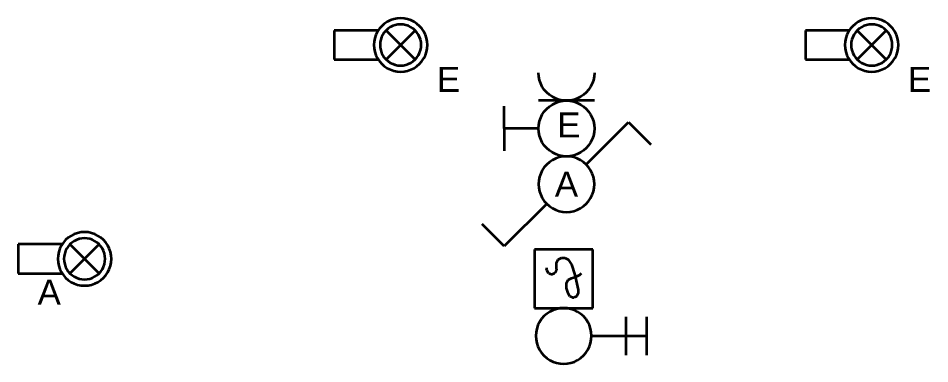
# Model space of a CAD drawing. Extents: x 800 to 1481, y 55 to 490.
# Drawn here: x 1151.24 to 1183.94, y 110.26 to 122.67 of the extents above; entities that cross this region are included whole.
import ezdxf

# ---------------------------------------------------------------- set-up
doc = ezdxf.new("R2010")
doc.units = 0
doc.layers.get('0').update_dxf_attribs({"lineweight": 18})
doc.layers.add('E_Licht', color=7, linetype='Continuous', lineweight=35, true_color=0x0080ff)
doc.layers.add('E_RTH', color=5, linetype='Continuous', lineweight=35, true_color=0x0000ff)
doc.styles.get("Standard").update_dxf_attribs({"font": 'arial.ttf'})

# ---------------------------------------------------------------- blocks, each defined once
blk = doc.blocks.new('Temperaturmelder_ UP-A0Q9B34PAY', base_point=(1169.755, 112.264))
at = {"color": 0, "linetype": 'ByBlock', "lineweight": -2, "ltscale": 0.35}
for p, q in [((1169.755, 114.364), (1169.755, 112.264)), ((1171.855, 114.364), (1169.755, 114.364)), ((1171.855, 112.264), (1171.855, 114.364)), ((1170.55, 113.884), (1170.61, 114.004)), ((1170.55, 113.662), (1170.55, 113.884)), ((1170.61, 114.004), (1170.73, 114.064)), ((1170.73, 114.064), (1170.85, 114.064)), ((1170.85, 114.064), (1170.97, 114.004)), ((1170.97, 114.004), (1171.09, 113.824)), ((1171.09, 113.824), (1171.21, 113.464)), ((1170.19, 113.704), (1170.19, 113.662)), ((1170.191, 113.653), (1170.19, 113.662)), ((1170.192, 113.645), (1170.191, 113.653)), ((1170.195, 113.636), (1170.192, 113.645)), ((1170.198, 113.628), (1170.195, 113.636)), ((1170.198, 113.628), (1170.242, 113.541)), ((1170.246, 113.535), (1170.242, 113.541)), ((1170.25, 113.529), (1170.246, 113.535)), ((1170.255, 113.524), (1170.25, 113.529)), ((1170.261, 113.519), (1170.255, 113.524)), ((1170.267, 113.516), (1170.261, 113.519)), ((1170.267, 113.516), (1170.345, 113.477)), ((1170.352, 113.474), (1170.345, 113.477)), ((1170.359, 113.472), (1170.352, 113.474)), ((1170.367, 113.471), (1170.359, 113.472)), ((1170.374, 113.471), (1170.367, 113.471)), ((1170.382, 113.472), (1170.374, 113.471)), ((1170.389, 113.474), (1170.382, 113.472)), ((1170.396, 113.477), (1170.389, 113.474)), ((1170.396, 113.477), (1170.474, 113.516)), ((1170.48, 113.519), (1170.474, 113.516)), ((1170.486, 113.524), (1170.48, 113.519)), ((1170.491, 113.529), (1170.486, 113.524)), ((1170.495, 113.535), (1170.491, 113.529)), ((1170.499, 113.541), (1170.495, 113.535)), ((1170.499, 113.541), (1170.543, 113.628)), ((1170.546, 113.636), (1170.543, 113.628)), ((1170.548, 113.645), (1170.546, 113.636)), ((1170.55, 113.653), (1170.548, 113.645)), ((1170.55, 113.662), (1170.55, 113.653)), ((1171.39, 113.464), (1171.45, 113.524)), ((1170.91, 113.164), (1170.97, 113.284)), ((1170.91, 112.984), (1170.91, 113.164)), ((1170.97, 113.284), (1171.09, 113.344)), ((1171.09, 113.344), (1171.27, 113.404)), ((1171.21, 113.464), (1171.33, 112.924)), ((1171.27, 113.404), (1171.39, 113.464)), ((1170.97, 112.804), (1170.91, 112.984)), ((1171.33, 112.924), (1171.33, 112.804)), ((1171.03, 112.684), (1170.97, 112.804)), ((1171.117, 112.641), (1171.03, 112.684)), ((1171.126, 112.637), (1171.117, 112.641)), ((1171.136, 112.634), (1171.126, 112.637)), ((1171.145, 112.633), (1171.136, 112.634)), ((1171.155, 112.633), (1171.145, 112.633)), ((1171.165, 112.634), (1171.155, 112.633)), ((1171.175, 112.637), (1171.165, 112.634)), ((1171.184, 112.641), (1171.175, 112.637)), ((1171.27, 112.684), (1171.184, 112.641)), ((1171.33, 112.804), (1171.27, 112.684)), ((1169.755, 112.264), (1171.855, 112.264))]:
    blk.add_line(p, q, dxfattribs=at)
blk = doc.blocks.new('Storentaster_ UP-A0Q9B34RAY', base_point=(1169.805, 110.264))
at = {"color": 0, "lineweight": -2}
for p, q in [((1170.423, 112.188), (1170.305, 112.13)), ((1170.547, 112.23), (1170.423, 112.188)), ((1170.675, 112.256), (1170.547, 112.23)), ((1170.805, 112.264), (1170.675, 112.256)), ((1170.936, 112.256), (1170.805, 112.264)), ((1171.064, 112.23), (1170.936, 112.256)), ((1171.188, 112.188), (1171.064, 112.23)), ((1171.305, 112.13), (1171.188, 112.188)), ((1170.012, 111.873), (1169.939, 111.764)), ((1170.098, 111.971), (1170.012, 111.873)), ((1170.197, 112.057), (1170.098, 111.971)), ((1170.305, 112.13), (1170.197, 112.057)), ((1171.414, 112.057), (1171.305, 112.13)), ((1171.513, 111.971), (1171.414, 112.057)), ((1171.599, 111.873), (1171.513, 111.971)), ((1171.671, 111.764), (1171.599, 111.873)), ((1173.04, 111.954), (1173.04, 110.574)), ((1173.781, 111.954), (1173.781, 110.574)), ((1169.84, 111.523), (1169.814, 111.395)), ((1169.882, 111.647), (1169.84, 111.523)), ((1169.939, 111.764), (1169.882, 111.647)), ((1171.729, 111.647), (1171.671, 111.764)), ((1171.771, 111.523), (1171.729, 111.647)), ((1171.797, 111.395), (1171.771, 111.523)), ((1169.814, 111.395), (1169.805, 111.264)), ((1169.805, 111.264), (1169.814, 111.134)), ((1171.805, 111.264), (1171.797, 111.395)), ((1171.797, 111.134), (1171.805, 111.264)), ((1171.805, 111.264), (1173.781, 111.264)), ((1169.814, 111.134), (1169.84, 111.005)), ((1169.84, 111.005), (1169.882, 110.881)), ((1169.882, 110.881), (1169.939, 110.764)), ((1171.671, 110.764), (1171.729, 110.881)), ((1171.729, 110.881), (1171.771, 111.005)), ((1171.771, 111.005), (1171.797, 111.134)), ((1169.939, 110.764), (1170.012, 110.655)), ((1170.012, 110.655), (1170.098, 110.557)), ((1170.098, 110.557), (1170.197, 110.471)), ((1171.414, 110.471), (1171.513, 110.557)), ((1171.513, 110.557), (1171.599, 110.655)), ((1171.599, 110.655), (1171.671, 110.764)), ((1170.197, 110.471), (1170.305, 110.398)), ((1170.305, 110.398), (1170.423, 110.34)), ((1170.423, 110.34), (1170.547, 110.298)), ((1170.547, 110.298), (1170.675, 110.273)), ((1170.675, 110.273), (1170.805, 110.264)), ((1170.805, 110.264), (1170.936, 110.273)), ((1170.936, 110.273), (1171.064, 110.298)), ((1171.064, 110.298), (1171.188, 110.34)), ((1171.188, 110.34), (1171.305, 110.398)), ((1171.305, 110.398), (1171.414, 110.471))]:
    blk.add_line(p, q, dxfattribs=at)
blk = doc.blocks.new('Schalter_ Schema 3_ UP-A0Q9B4CDAY', base_point=(1167.879, 114.486))
at = {"color": 0, "lineweight": -2}
for p, q in [((1171.612, 117.421), (1173.133, 118.943)), ((1173.133, 118.943), (1173.931, 118.145)), ((1170.198, 117.421), (1170.111, 117.323)), ((1170.296, 117.507), (1170.198, 117.421)), ((1170.405, 117.58), (1170.296, 117.507)), ((1170.522, 117.638), (1170.405, 117.58)), ((1170.646, 117.68), (1170.522, 117.638)), ((1170.774, 117.706), (1170.646, 117.68)), ((1170.905, 117.714), (1170.774, 117.706)), ((1171.035, 117.706), (1170.905, 117.714)), ((1171.164, 117.68), (1171.035, 117.706)), ((1171.287, 117.638), (1171.164, 117.68)), ((1171.405, 117.58), (1171.287, 117.638)), ((1171.513, 117.507), (1171.405, 117.58)), ((1171.612, 117.421), (1171.513, 117.507)), ((1171.698, 117.323), (1171.612, 117.421)), ((1169.981, 117.097), (1169.939, 116.973)), ((1170.039, 117.214), (1169.981, 117.097)), ((1170.111, 117.323), (1170.039, 117.214)), ((1171.771, 117.214), (1171.698, 117.323)), ((1171.829, 117.097), (1171.771, 117.214)), ((1171.871, 116.973), (1171.829, 117.097)), ((1169.913, 116.845), (1169.905, 116.714)), ((1169.939, 116.973), (1169.913, 116.845)), ((1171.896, 116.845), (1171.871, 116.973)), ((1171.905, 116.714), (1171.896, 116.845)), ((1169.905, 116.714), (1169.913, 116.584)), ((1169.913, 116.584), (1169.939, 116.455)), ((1169.939, 116.455), (1169.981, 116.331)), ((1171.829, 116.331), (1171.871, 116.455)), ((1171.871, 116.455), (1171.896, 116.584)), ((1171.896, 116.584), (1171.905, 116.714)), ((1169.981, 116.331), (1170.039, 116.214)), ((1170.039, 116.214), (1170.111, 116.105)), ((1170.111, 116.105), (1170.198, 116.007)), ((1171.612, 116.007), (1171.698, 116.105)), ((1171.698, 116.105), (1171.771, 116.214)), ((1171.771, 116.214), (1171.829, 116.331)), ((1170.198, 116.007), (1168.676, 114.486)), ((1170.198, 116.007), (1170.296, 115.921)), ((1170.296, 115.921), (1170.405, 115.848)), ((1170.405, 115.848), (1170.522, 115.79)), ((1170.522, 115.79), (1170.646, 115.748)), ((1171.164, 115.748), (1171.287, 115.79)), ((1171.287, 115.79), (1171.405, 115.848)), ((1171.405, 115.848), (1171.513, 115.921)), ((1171.513, 115.921), (1171.612, 116.007)), ((1170.646, 115.748), (1170.774, 115.723)), ((1170.774, 115.723), (1170.905, 115.714)), ((1170.905, 115.714), (1171.035, 115.723)), ((1171.035, 115.723), (1171.164, 115.748)), ((1168.676, 114.486), (1167.879, 115.283))]:
    blk.add_line(p, q, dxfattribs=at)
blk = doc.blocks.new('Bauteilbeschriftung-A0Q9B4CFAY', base_point=(1170.486, 116.264))
at = {"color": 0, "linetype": 'ByBlock', "lineweight": -2, "ltscale": 0.35, "insert": (1170.486, 117.164), "char_height": 0.9, "attachment_point": 1}
blk.add_mtext('{\\fArial;A}', dxfattribs=at)
blk = doc.blocks.new('Taster_Steckdose_ Gr.1_ UP-A0Q9B4CHAY', base_point=(1168.676, 117.714))
at = {"color": 0, "lineweight": -2}
for p, q in [((1169.913, 120.584), (1169.905, 120.714)), ((1171.905, 120.714), (1171.896, 120.584)), ((1169.939, 120.455), (1169.913, 120.584)), ((1169.981, 120.331), (1169.939, 120.455)), ((1171.871, 120.455), (1171.829, 120.331)), ((1171.896, 120.584), (1171.871, 120.455)), ((1170.039, 120.214), (1169.981, 120.331)), ((1170.111, 120.105), (1170.039, 120.214)), ((1170.198, 120.007), (1170.111, 120.105)), ((1171.698, 120.105), (1171.612, 120.007)), ((1171.771, 120.214), (1171.698, 120.105)), ((1171.829, 120.331), (1171.771, 120.214)), ((1171.905, 119.714), (1169.905, 119.714)), ((1170.296, 119.921), (1170.198, 120.007)), ((1170.405, 119.848), (1170.296, 119.921)), ((1170.522, 119.79), (1170.405, 119.848)), ((1170.646, 119.748), (1170.522, 119.79)), ((1170.774, 119.723), (1170.646, 119.748)), ((1170.646, 119.68), (1170.774, 119.706)), ((1170.905, 119.714), (1170.774, 119.723)), ((1170.774, 119.706), (1170.905, 119.714)), ((1171.035, 119.723), (1170.905, 119.714)), ((1170.905, 119.714), (1171.035, 119.706)), ((1171.164, 119.748), (1171.035, 119.723)), ((1171.035, 119.706), (1171.164, 119.68)), ((1171.287, 119.79), (1171.164, 119.748)), ((1171.405, 119.848), (1171.287, 119.79)), ((1171.513, 119.921), (1171.405, 119.848)), ((1171.612, 120.007), (1171.513, 119.921)), ((1168.676, 118.714), (1168.676, 119.514)), ((1170.111, 119.323), (1170.198, 119.421)), ((1170.198, 119.421), (1170.296, 119.507)), ((1170.296, 119.507), (1170.405, 119.58)), ((1170.405, 119.58), (1170.522, 119.638)), ((1170.522, 119.638), (1170.646, 119.68)), ((1171.164, 119.68), (1171.287, 119.638)), ((1171.287, 119.638), (1171.405, 119.58)), ((1171.405, 119.58), (1171.513, 119.507)), ((1171.513, 119.507), (1171.612, 119.421)), ((1171.612, 119.421), (1171.698, 119.323)), ((1169.939, 118.973), (1169.981, 119.097)), ((1169.981, 119.097), (1170.039, 119.214)), ((1170.039, 119.214), (1170.111, 119.323)), ((1171.698, 119.323), (1171.771, 119.214)), ((1171.771, 119.214), (1171.829, 119.097)), ((1171.829, 119.097), (1171.871, 118.973)), ((1169.905, 118.714), (1168.676, 118.714)), ((1168.676, 118.714), (1168.676, 117.915)), ((1169.905, 118.714), (1169.913, 118.845)), ((1169.913, 118.584), (1169.905, 118.714)), ((1169.913, 118.845), (1169.939, 118.973)), ((1171.871, 118.973), (1171.896, 118.845)), ((1171.896, 118.845), (1171.905, 118.714)), ((1171.905, 118.714), (1171.896, 118.584)), ((1169.939, 118.455), (1169.913, 118.584)), ((1169.981, 118.331), (1169.939, 118.455)), ((1171.871, 118.455), (1171.829, 118.331)), ((1171.896, 118.584), (1171.871, 118.455)), ((1170.039, 118.214), (1169.981, 118.331)), ((1170.111, 118.105), (1170.039, 118.214)), ((1170.198, 118.007), (1170.111, 118.105)), ((1171.698, 118.105), (1171.612, 118.007)), ((1171.771, 118.214), (1171.698, 118.105)), ((1171.829, 118.331), (1171.771, 118.214)), ((1170.296, 117.921), (1170.198, 118.007)), ((1170.405, 117.848), (1170.296, 117.921)), ((1170.522, 117.79), (1170.405, 117.848)), ((1170.646, 117.748), (1170.522, 117.79)), ((1170.774, 117.723), (1170.646, 117.748)), ((1170.905, 117.714), (1170.774, 117.723)), ((1171.035, 117.723), (1170.905, 117.714)), ((1171.164, 117.748), (1171.035, 117.723)), ((1171.287, 117.79), (1171.164, 117.748)), ((1171.405, 117.848), (1171.287, 117.79)), ((1171.513, 117.921), (1171.405, 117.848)), ((1171.612, 118.007), (1171.513, 117.921))]:
    blk.add_line(p, q, dxfattribs=at)
blk = doc.blocks.new('Bauteilbeschriftung-A0Q9B4CJAY', base_point=(1170.568, 118.391))
at = {"color": 0, "linetype": 'ByBlock', "lineweight": -2, "ltscale": 0.35, "insert": (1170.568, 119.291), "char_height": 0.9, "attachment_point": 1}
blk.add_mtext('{\\fArial;E}', dxfattribs=at)
blk = doc.blocks.new('LED-Deckenleuchte mit Trafotunnel-A0Q9B4CTAY', base_point=(1179.476, 120.754))
at = {"color": 0, "linetype": 'ByBlock', "lineweight": -2, "ltscale": 0.35}
for p, q in [((1181.607, 122.642), (1181.488, 122.601)), ((1181.73, 122.666), (1181.607, 122.642)), ((1181.855, 122.674), (1181.73, 122.666)), ((1181.981, 122.666), (1181.855, 122.674)), ((1182.104, 122.642), (1181.981, 122.666)), ((1182.223, 122.601), (1182.104, 122.642)), ((1181.176, 122.393), (1181.094, 122.299)), ((1181.271, 122.476), (1181.176, 122.393)), ((1181.375, 122.546), (1181.271, 122.476)), ((1181.406, 122.3), (1181.333, 122.236)), ((1181.488, 122.601), (1181.375, 122.546)), ((1181.486, 122.354), (1181.406, 122.3)), ((1181.573, 122.396), (1181.486, 122.354)), ((1181.664, 122.427), (1181.573, 122.396)), ((1181.759, 122.446), (1181.664, 122.427)), ((1181.855, 122.453), (1181.759, 122.446)), ((1181.952, 122.446), (1181.855, 122.453)), ((1182.047, 122.427), (1181.952, 122.446)), ((1182.138, 122.396), (1182.047, 122.427)), ((1182.225, 122.354), (1182.138, 122.396)), ((1182.336, 122.546), (1182.223, 122.601)), ((1182.305, 122.3), (1182.225, 122.354)), ((1182.378, 122.236), (1182.305, 122.3)), ((1182.44, 122.476), (1182.336, 122.546)), ((1182.534, 122.393), (1182.44, 122.476)), ((1182.617, 122.299), (1182.534, 122.393)), ((1181.05, 122.236), (1179.476, 122.236)), ((1179.476, 122.236), (1179.476, 121.192)), ((1180.968, 122.082), (1180.928, 121.963)), ((1181.024, 122.194), (1180.968, 122.082)), ((1181.094, 122.299), (1181.024, 122.194)), ((1181.173, 121.997), (1181.142, 121.905)), ((1181.216, 122.083), (1181.173, 121.997)), ((1181.27, 122.164), (1181.216, 122.083)), ((1181.333, 122.236), (1181.27, 122.164)), ((1181.333, 122.236), (1182.378, 121.192)), ((1181.333, 121.192), (1182.378, 122.236)), ((1182.441, 122.164), (1182.378, 122.236)), ((1182.495, 122.083), (1182.441, 122.164)), ((1182.538, 121.997), (1182.495, 122.083)), ((1182.569, 121.905), (1182.538, 121.997)), ((1182.687, 122.194), (1182.617, 122.299)), ((1182.743, 122.082), (1182.687, 122.194)), ((1182.783, 121.963), (1182.743, 122.082)), ((1180.903, 121.839), (1180.895, 121.714)), ((1180.895, 121.714), (1180.903, 121.589)), ((1180.928, 121.963), (1180.903, 121.839)), ((1181.123, 121.81), (1181.117, 121.714)), ((1181.117, 121.714), (1181.123, 121.618)), ((1181.142, 121.905), (1181.123, 121.81)), ((1182.588, 121.81), (1182.569, 121.905)), ((1182.594, 121.714), (1182.588, 121.81)), ((1182.588, 121.618), (1182.594, 121.714)), ((1182.807, 121.839), (1182.783, 121.963)), ((1182.816, 121.714), (1182.807, 121.839)), ((1182.807, 121.589), (1182.816, 121.714)), ((1180.903, 121.589), (1180.928, 121.466)), ((1180.928, 121.466), (1180.968, 121.347)), ((1180.968, 121.347), (1181.024, 121.234)), ((1181.123, 121.618), (1181.142, 121.523)), ((1181.142, 121.523), (1181.173, 121.431)), ((1181.173, 121.431), (1181.216, 121.345)), ((1181.216, 121.345), (1181.27, 121.264)), ((1182.441, 121.264), (1182.495, 121.345)), ((1182.495, 121.345), (1182.538, 121.431)), ((1182.538, 121.431), (1182.569, 121.523)), ((1182.569, 121.523), (1182.588, 121.618)), ((1182.687, 121.234), (1182.743, 121.347)), ((1182.743, 121.347), (1182.783, 121.466)), ((1182.783, 121.466), (1182.807, 121.589)), ((1179.476, 121.192), (1181.05, 121.192)), ((1181.024, 121.234), (1181.094, 121.13)), ((1181.094, 121.13), (1181.176, 121.035)), ((1181.176, 121.035), (1181.271, 120.952)), ((1181.27, 121.264), (1181.333, 121.192)), ((1181.333, 121.192), (1181.406, 121.128)), ((1181.406, 121.128), (1181.486, 121.074)), ((1181.486, 121.074), (1181.573, 121.032)), ((1181.573, 121.032), (1181.664, 121.001)), ((1181.664, 121.001), (1181.759, 120.982)), ((1181.952, 120.982), (1182.047, 121.001)), ((1182.047, 121.001), (1182.138, 121.032)), ((1182.138, 121.032), (1182.225, 121.074)), ((1182.225, 121.074), (1182.305, 121.128)), ((1182.305, 121.128), (1182.378, 121.192)), ((1182.378, 121.192), (1182.441, 121.264)), ((1182.44, 120.952), (1182.534, 121.035)), ((1182.534, 121.035), (1182.617, 121.13)), ((1182.617, 121.13), (1182.687, 121.234)), ((1181.271, 120.952), (1181.375, 120.882)), ((1181.375, 120.882), (1181.488, 120.827)), ((1181.488, 120.827), (1181.607, 120.787)), ((1181.607, 120.787), (1181.73, 120.762)), ((1181.73, 120.762), (1181.855, 120.754)), ((1181.759, 120.982), (1181.855, 120.976)), ((1181.855, 120.976), (1181.952, 120.982)), ((1181.855, 120.754), (1181.981, 120.762)), ((1181.981, 120.762), (1182.104, 120.787)), ((1182.104, 120.787), (1182.223, 120.827)), ((1182.223, 120.827), (1182.336, 120.882)), ((1182.336, 120.882), (1182.44, 120.952))]:
    blk.add_line(p, q, dxfattribs=at)
blk = doc.blocks.new('Bauteilbeschriftung-A0Q9B4CVAY', base_point=(1183.154, 120.028))
at = {"color": 0, "linetype": 'ByBlock', "lineweight": -2, "ltscale": 0.35, "insert": (1183.154, 120.928), "char_height": 0.9, "attachment_point": 1}
blk.add_mtext('{\\fArial;E}', dxfattribs=at)
blk = doc.blocks.new('LED-Deckenleuchte mit Trafotunnel-A0Q9B4CXAY', base_point=(1162.576, 120.754))
at = {"color": 0, "linetype": 'ByBlock', "lineweight": -2, "ltscale": 0.35}
for p, q in [((1164.707, 122.642), (1164.588, 122.601)), ((1164.83, 122.666), (1164.707, 122.642)), ((1164.955, 122.674), (1164.83, 122.666)), ((1165.081, 122.666), (1164.955, 122.674)), ((1165.204, 122.642), (1165.081, 122.666)), ((1165.323, 122.601), (1165.204, 122.642)), ((1164.276, 122.393), (1164.194, 122.299)), ((1164.371, 122.476), (1164.276, 122.393)), ((1164.475, 122.546), (1164.371, 122.476)), ((1164.506, 122.3), (1164.433, 122.236)), ((1164.588, 122.601), (1164.475, 122.546)), ((1164.586, 122.354), (1164.506, 122.3)), ((1164.673, 122.396), (1164.586, 122.354)), ((1164.764, 122.427), (1164.673, 122.396)), ((1164.859, 122.446), (1164.764, 122.427)), ((1164.955, 122.453), (1164.859, 122.446)), ((1165.052, 122.446), (1164.955, 122.453)), ((1165.147, 122.427), (1165.052, 122.446)), ((1165.238, 122.396), (1165.147, 122.427)), ((1165.325, 122.354), (1165.238, 122.396)), ((1165.436, 122.546), (1165.323, 122.601)), ((1165.405, 122.3), (1165.325, 122.354)), ((1165.478, 122.236), (1165.405, 122.3)), ((1165.54, 122.476), (1165.436, 122.546)), ((1165.634, 122.393), (1165.54, 122.476)), ((1165.717, 122.299), (1165.634, 122.393)), ((1164.15, 122.236), (1162.576, 122.236)), ((1162.576, 122.236), (1162.576, 121.192)), ((1164.068, 122.082), (1164.028, 121.963)), ((1164.124, 122.194), (1164.068, 122.082)), ((1164.194, 122.299), (1164.124, 122.194)), ((1164.273, 121.997), (1164.242, 121.905)), ((1164.316, 122.083), (1164.273, 121.997)), ((1164.37, 122.164), (1164.316, 122.083)), ((1164.433, 122.236), (1164.37, 122.164)), ((1164.433, 122.236), (1165.478, 121.192)), ((1164.433, 121.192), (1165.478, 122.236)), ((1165.541, 122.164), (1165.478, 122.236)), ((1165.595, 122.083), (1165.541, 122.164)), ((1165.638, 121.997), (1165.595, 122.083)), ((1165.669, 121.905), (1165.638, 121.997)), ((1165.787, 122.194), (1165.717, 122.299)), ((1165.843, 122.082), (1165.787, 122.194)), ((1165.883, 121.963), (1165.843, 122.082)), ((1164.003, 121.839), (1163.995, 121.714)), ((1163.995, 121.714), (1164.003, 121.589)), ((1164.028, 121.963), (1164.003, 121.839)), ((1164.223, 121.81), (1164.217, 121.714)), ((1164.217, 121.714), (1164.223, 121.618)), ((1164.242, 121.905), (1164.223, 121.81)), ((1165.688, 121.81), (1165.669, 121.905)), ((1165.694, 121.714), (1165.688, 121.81)), ((1165.688, 121.618), (1165.694, 121.714)), ((1165.907, 121.839), (1165.883, 121.963)), ((1165.916, 121.714), (1165.907, 121.839)), ((1165.907, 121.589), (1165.916, 121.714)), ((1164.003, 121.589), (1164.028, 121.466)), ((1164.028, 121.466), (1164.068, 121.347)), ((1164.068, 121.347), (1164.124, 121.234)), ((1164.223, 121.618), (1164.242, 121.523)), ((1164.242, 121.523), (1164.273, 121.431)), ((1164.273, 121.431), (1164.316, 121.345)), ((1164.316, 121.345), (1164.37, 121.264)), ((1165.541, 121.264), (1165.595, 121.345)), ((1165.595, 121.345), (1165.638, 121.431)), ((1165.638, 121.431), (1165.669, 121.523)), ((1165.669, 121.523), (1165.688, 121.618)), ((1165.787, 121.234), (1165.843, 121.347)), ((1165.843, 121.347), (1165.883, 121.466)), ((1165.883, 121.466), (1165.907, 121.589)), ((1162.576, 121.192), (1164.15, 121.192)), ((1164.124, 121.234), (1164.194, 121.13)), ((1164.194, 121.13), (1164.276, 121.035)), ((1164.276, 121.035), (1164.371, 120.952)), ((1164.37, 121.264), (1164.433, 121.192)), ((1164.433, 121.192), (1164.506, 121.128)), ((1164.506, 121.128), (1164.586, 121.074)), ((1164.586, 121.074), (1164.673, 121.032)), ((1164.673, 121.032), (1164.764, 121.001)), ((1164.764, 121.001), (1164.859, 120.982)), ((1165.052, 120.982), (1165.147, 121.001)), ((1165.147, 121.001), (1165.238, 121.032)), ((1165.238, 121.032), (1165.325, 121.074)), ((1165.325, 121.074), (1165.405, 121.128)), ((1165.405, 121.128), (1165.478, 121.192)), ((1165.478, 121.192), (1165.541, 121.264)), ((1165.54, 120.952), (1165.634, 121.035)), ((1165.634, 121.035), (1165.717, 121.13)), ((1165.717, 121.13), (1165.787, 121.234)), ((1164.371, 120.952), (1164.475, 120.882)), ((1164.475, 120.882), (1164.588, 120.827)), ((1164.588, 120.827), (1164.707, 120.787)), ((1164.707, 120.787), (1164.83, 120.762)), ((1164.83, 120.762), (1164.955, 120.754)), ((1164.859, 120.982), (1164.955, 120.976)), ((1164.955, 120.976), (1165.052, 120.982)), ((1164.955, 120.754), (1165.081, 120.762)), ((1165.081, 120.762), (1165.204, 120.787)), ((1165.204, 120.787), (1165.323, 120.827)), ((1165.323, 120.827), (1165.436, 120.882)), ((1165.436, 120.882), (1165.54, 120.952))]:
    blk.add_line(p, q, dxfattribs=at)
blk = doc.blocks.new('Bauteilbeschriftung-A0Q9B4CZAY', base_point=(1166.254, 120.028))
at = {"color": 0, "linetype": 'ByBlock', "lineweight": -2, "ltscale": 0.35, "insert": (1166.254, 120.928), "char_height": 0.9, "attachment_point": 1}
blk.add_mtext('{\\fArial;E}', dxfattribs=at)
blk = doc.blocks.new('LED-Deckenleuchte mit Trafotunnel-A0Q9B4DTAY', base_point=(1151.238, 113.072))
at = {"color": 0, "linetype": 'ByBlock', "lineweight": -2, "ltscale": 0.35}
for p, q in [((1153.033, 114.795), (1152.939, 114.712)), ((1153.138, 114.864), (1153.033, 114.795)), ((1153.25, 114.92), (1153.138, 114.864)), ((1153.369, 114.96), (1153.25, 114.92)), ((1153.492, 114.985), (1153.369, 114.96)), ((1153.618, 114.993), (1153.492, 114.985)), ((1153.743, 114.985), (1153.618, 114.993)), ((1153.866, 114.96), (1153.743, 114.985)), ((1153.985, 114.92), (1153.866, 114.96)), ((1154.098, 114.864), (1153.985, 114.92)), ((1154.202, 114.795), (1154.098, 114.864)), ((1154.297, 114.712), (1154.202, 114.795)), ((1152.812, 114.555), (1151.238, 114.555)), ((1151.238, 114.555), (1151.238, 113.51)), ((1152.786, 114.513), (1152.731, 114.4)), ((1152.856, 114.617), (1152.786, 114.513)), ((1152.939, 114.712), (1152.856, 114.617)), ((1153.032, 114.482), (1152.978, 114.402)), ((1153.095, 114.555), (1153.032, 114.482)), ((1153.168, 114.619), (1153.095, 114.555)), ((1153.095, 114.555), (1154.14, 113.51)), ((1153.095, 113.51), (1154.14, 114.555)), ((1153.248, 114.672), (1153.168, 114.619)), ((1153.335, 114.715), (1153.248, 114.672)), ((1153.427, 114.746), (1153.335, 114.715)), ((1153.521, 114.765), (1153.427, 114.746)), ((1153.618, 114.771), (1153.521, 114.765)), ((1153.714, 114.765), (1153.618, 114.771)), ((1153.809, 114.746), (1153.714, 114.765)), ((1153.9, 114.715), (1153.809, 114.746)), ((1153.987, 114.672), (1153.9, 114.715)), ((1154.067, 114.619), (1153.987, 114.672)), ((1154.14, 114.555), (1154.067, 114.619)), ((1154.204, 114.482), (1154.14, 114.555)), ((1154.257, 114.402), (1154.204, 114.482)), ((1154.38, 114.617), (1154.297, 114.712)), ((1154.449, 114.513), (1154.38, 114.617)), ((1154.505, 114.4), (1154.449, 114.513)), ((1152.666, 114.158), (1152.657, 114.033)), ((1152.69, 114.281), (1152.666, 114.158)), ((1152.731, 114.4), (1152.69, 114.281)), ((1152.885, 114.129), (1152.879, 114.033)), ((1152.904, 114.224), (1152.885, 114.129)), ((1152.935, 114.315), (1152.904, 114.224)), ((1152.978, 114.402), (1152.935, 114.315)), ((1154.3, 114.315), (1154.257, 114.402)), ((1154.331, 114.224), (1154.3, 114.315)), ((1154.35, 114.129), (1154.331, 114.224)), ((1154.356, 114.033), (1154.35, 114.129)), ((1154.545, 114.281), (1154.505, 114.4)), ((1154.57, 114.158), (1154.545, 114.281)), ((1154.578, 114.033), (1154.57, 114.158)), ((1152.657, 114.033), (1152.666, 113.907)), ((1152.666, 113.907), (1152.69, 113.784)), ((1152.879, 114.033), (1152.885, 113.936)), ((1152.885, 113.936), (1152.904, 113.842)), ((1152.904, 113.842), (1152.935, 113.75)), ((1154.3, 113.75), (1154.331, 113.842)), ((1154.331, 113.842), (1154.35, 113.936)), ((1154.35, 113.936), (1154.356, 114.033)), ((1154.545, 113.784), (1154.57, 113.907)), ((1154.57, 113.907), (1154.578, 114.033)), ((1151.238, 113.51), (1152.812, 113.51)), ((1152.69, 113.784), (1152.731, 113.665)), ((1152.731, 113.665), (1152.786, 113.553)), ((1152.786, 113.553), (1152.856, 113.448)), ((1152.935, 113.75), (1152.978, 113.663)), ((1152.978, 113.663), (1153.032, 113.583)), ((1153.032, 113.583), (1153.095, 113.51)), ((1153.095, 113.51), (1153.168, 113.447)), ((1154.067, 113.447), (1154.14, 113.51)), ((1154.14, 113.51), (1154.204, 113.583)), ((1154.204, 113.583), (1154.257, 113.663)), ((1154.257, 113.663), (1154.3, 113.75)), ((1154.38, 113.448), (1154.449, 113.553)), ((1154.449, 113.553), (1154.505, 113.665)), ((1154.505, 113.665), (1154.545, 113.784)), ((1152.856, 113.448), (1152.939, 113.354)), ((1152.939, 113.354), (1153.033, 113.271)), ((1153.033, 113.271), (1153.138, 113.201)), ((1153.138, 113.201), (1153.25, 113.146)), ((1153.168, 113.447), (1153.248, 113.393)), ((1153.248, 113.393), (1153.335, 113.35)), ((1153.25, 113.146), (1153.369, 113.105)), ((1153.335, 113.35), (1153.427, 113.319)), ((1153.427, 113.319), (1153.521, 113.3)), ((1153.521, 113.3), (1153.618, 113.294)), ((1153.618, 113.294), (1153.714, 113.3)), ((1153.714, 113.3), (1153.809, 113.319)), ((1153.809, 113.319), (1153.9, 113.35)), ((1153.866, 113.105), (1153.985, 113.146)), ((1153.9, 113.35), (1153.987, 113.393)), ((1153.985, 113.146), (1154.098, 113.201)), ((1153.987, 113.393), (1154.067, 113.447)), ((1154.098, 113.201), (1154.202, 113.271)), ((1154.202, 113.271), (1154.297, 113.354)), ((1154.297, 113.354), (1154.38, 113.448)), ((1153.369, 113.105), (1153.492, 113.081)), ((1153.492, 113.081), (1153.618, 113.072)), ((1153.618, 113.072), (1153.743, 113.081)), ((1153.743, 113.081), (1153.866, 113.105))]:
    blk.add_line(p, q, dxfattribs=at)
blk = doc.blocks.new('Bauteilbeschriftung-A0Q9B4DVAY', base_point=(1151.931, 112.383))
at = {"color": 0, "linetype": 'ByBlock', "lineweight": -2, "ltscale": 0.35, "insert": (1151.931, 113.283), "char_height": 0.9, "attachment_point": 1}
blk.add_mtext('{\\fArial;A}', dxfattribs=at)

msp = doc.modelspace()

# ---------------------------------------------------------------- block references
at = {"layer": 'E_Licht', "ltscale": 0.35}
for name, p in [('LED-Deckenleuchte mit Trafotunnel-A0Q9B4CXAY', (1162.576, 120.754)), ('LED-Deckenleuchte mit Trafotunnel-A0Q9B4CTAY', (1179.476, 120.754)), ('Bauteilbeschriftung-A0Q9B4CZAY', (1166.254, 120.028)), ('Bauteilbeschriftung-A0Q9B4CVAY', (1183.154, 120.028)), ('Bauteilbeschriftung-A0Q9B4CJAY', (1170.568, 118.391)), ('Bauteilbeschriftung-A0Q9B4CFAY', (1170.486, 116.264)), ('LED-Deckenleuchte mit Trafotunnel-A0Q9B4DTAY', (1151.238, 113.072)), ('Bauteilbeschriftung-A0Q9B4DVAY', (1151.931, 112.383))]:
    msp.add_blockref(name, p, dxfattribs=at)
at = {"layer": 'E_Licht', "linetype": 'Continuous', "ltscale": 0.35}
for name, p in [('Taster_Steckdose_ Gr.1_ UP-A0Q9B4CHAY', (1168.676, 117.714)), ('Schalter_ Schema 3_ UP-A0Q9B4CDAY', (1167.879, 114.486)), ('Storentaster_ UP-A0Q9B34RAY', (1169.805, 110.264))]:
    msp.add_blockref(name, p, dxfattribs=at)
at = {"layer": 'E_RTH', "ltscale": 0.35}
msp.add_blockref('Temperaturmelder_ UP-A0Q9B34PAY', (1169.755, 112.264), dxfattribs=at)

doc.saveas('drawing.dxf')
